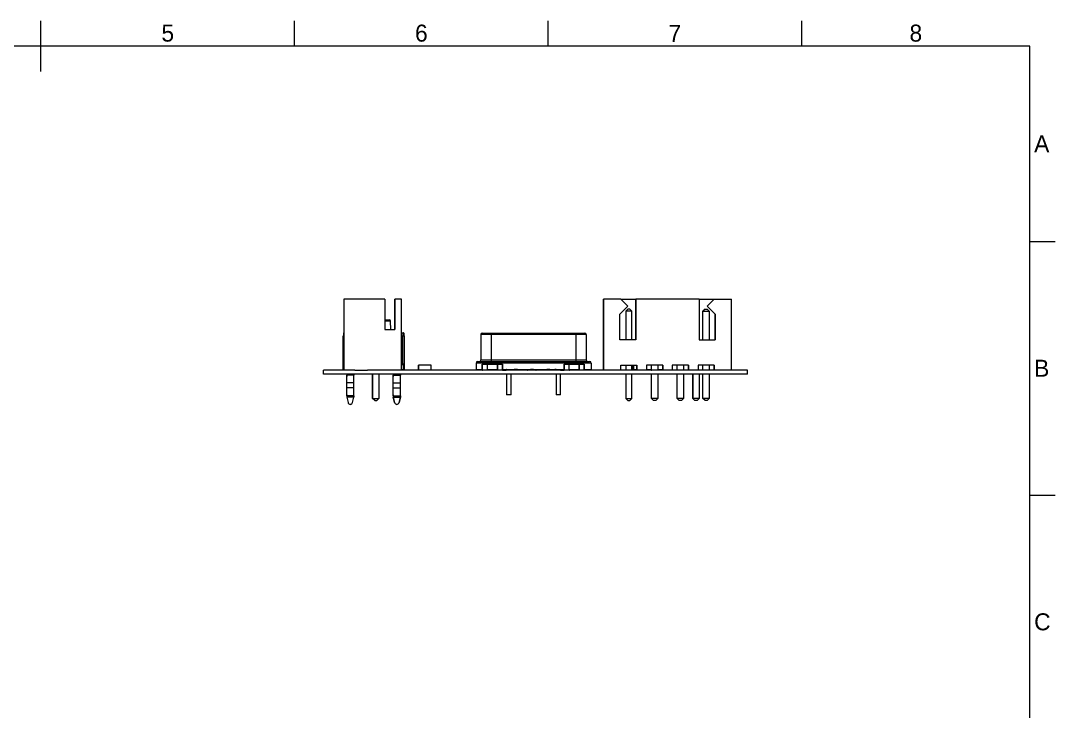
# Model space of a CAD drawing. Header units: millimetres. Extents: x 15 to 415, y 5 to 292.
# Drawn here: x 211 to 415, y 155.9 to 292 of the extents above; entities that cross this region are included whole.
import ezdxf

# ---------------------------------------------------------------- set-up
doc = ezdxf.new("R2010")
doc.units = ezdxf.units.MM
doc.layers.add('Border', color=7, linetype='Continuous')
doc.layers.add('Geometries', color=7, linetype='Continuous')
doc.styles.add('Shapr0', font='txt', dxfattribs={"height": 3.3495})

msp = doc.modelspace()

# ---------------------------------------------------------------- linework, layer by layer
at = {"layer": 'Border', "linetype": 'Continuous', "lineweight": 15}
for p, q in [((215, 282), (215, 292)), ((265, 287), (265, 292)), ((315, 287), (315, 292)), ((365, 287), (365, 292)), ((410, 287), (20, 287)), ((410, 10), (410, 287)), ((410, 248.5), (415, 248.5)), ((410, 198.5), (415, 198.5))]:
    msp.add_line(p, q, dxfattribs=at)
at = {"layer": 'Geometries', "linetype": 'Continuous', "lineweight": 15}
for p, q in [((274.7, 237.13), (274.7, 223.13)), ((282.8, 237.13), (274.7, 237.13)), ((274.7, 237.13), (274.7, 230.49)), ((282.8, 237.13), (282.8, 233.03)), ((284.8, 231.13), (284.8, 237.13)), ((286.1, 237.13), (284.8, 237.13)), ((284.8, 231.13), (284.8, 237.13)), ((284.8, 237.13), (284.8, 235.73)), ((284.8, 231.13), (284.8, 237.13)), ((284.8, 231.13), (284.8, 237.13)), ((284.8, 237.13), (284.8, 235.73)), ((286.1, 230.49), (286.1, 237.13)), ((325.91, 223.13), (325.91, 237.13)), ((329.31, 237.13), (325.91, 237.13)), ((325.91, 237.13), (325.91, 231.13)), ((325.91, 231.13), (325.91, 237.13)), ((325.91, 237.13), (325.91, 223.13)), ((330.71, 235.73), (329.31, 237.13)), ((329.31, 237.13), (332.31, 237.13)), ((332.31, 237.13), (332.31, 229.13)), ((344.75, 237.13), (332.31, 237.13)), ((332.31, 229.13), (332.31, 237.13)), ((344.75, 237.13), (344.75, 229.13)), ((344.75, 237.13), (347.75, 237.13)), ((346.35, 235.73), (347.75, 237.13)), ((347.75, 237.13), (346.35, 235.73)), ((347.75, 237.13), (351.15, 237.13)), ((351.15, 223.13), (351.15, 237.13)), ((284.8, 235.73), (284.8, 234.13)), ((284.8, 235.73), (284.8, 234.13)), ((329.11, 234.13), (330.71, 235.73)), ((330.69, 235.13), (330.29, 234.73)), ((330.69, 235.13), (330.29, 234.73)), ((331.53, 234.73), (330.29, 234.73)), ((330.29, 234.73), (330.29, 229.13)), ((330.29, 234.73), (330.29, 229.13)), ((331.13, 235.13), (330.69, 235.13)), ((331.13, 235.13), (331.53, 234.73)), ((331.53, 229.13), (331.53, 234.73)), ((345.93, 235.13), (345.53, 234.73)), ((345.93, 235.13), (345.53, 234.73)), ((345.53, 229.13), (345.53, 234.73)), ((345.53, 229.13), (345.53, 234.73)), ((345.53, 234.73), (346.77, 234.73)), ((345.93, 235.13), (346.37, 235.13)), ((347.95, 234.13), (346.35, 235.73)), ((346.35, 235.73), (347.95, 234.13)), ((346.37, 235.13), (346.77, 234.73)), ((346.77, 234.73), (346.77, 229.13)), ((282.8, 233.03), (282.8, 232.79)), ((282.8, 233.03), (283.67, 233.03)), ((282.8, 232.79), (282.8, 231.13)), ((283.92, 232.79), (282.8, 232.79)), ((283.98, 231.13), (283.92, 232.79)), ((284.8, 234.13), (284.8, 231.13)), ((284.8, 234.13), (284.8, 231.13)), ((329.11, 229.13), (329.11, 234.13)), ((347.95, 229.13), (347.95, 234.13)), ((347.95, 234.13), (347.95, 229.13)), ((282.8, 231.13), (283.98, 231.13)), ((283.98, 231.13), (284.8, 231.13)), ((274.57, 224.35), (274.57, 229.88)), ((274.57, 229.88), (274.57, 224.35)), ((274.57, 229.88), (274.62, 229.88)), ((274.62, 230.39), (274.62, 229.88)), ((274.62, 230.39), (274.62, 229.88)), ((274.7, 230.39), (274.62, 230.39)), ((274.62, 229.88), (274.7, 229.88)), ((274.7, 230.49), (274.7, 230.39)), ((274.7, 230.39), (274.7, 229.88)), ((274.7, 229.88), (274.7, 224.35)), ((286.1, 230.39), (286.1, 230.49)), ((286.1, 230.49), (286.33, 230.49)), ((286.1, 229.88), (286.1, 230.39)), ((286.33, 230.39), (286.1, 230.39)), ((286.1, 224.35), (286.1, 229.88)), ((286.1, 229.88), (286.33, 229.88)), ((286.33, 230.39), (286.33, 230.49)), ((286.33, 230.49), (286.43, 230.49)), ((286.33, 230.39), (286.33, 229.88)), ((286.53, 230.39), (286.33, 230.39)), ((286.33, 224.35), (286.33, 229.88)), ((286.33, 229.88), (286.53, 229.88)), ((286.53, 230.39), (286.53, 229.88)), ((286.53, 229.88), (286.58, 229.88)), ((286.58, 229.88), (286.58, 224.35)), ((301.73, 230.13), (301.73, 225.13)), ((301.73, 230.13), (301.73, 225.13)), ((303.78, 230.13), (301.73, 230.13)), ((302.03, 230.43), (303.78, 230.43)), ((303.78, 230.43), (307.41, 230.43)), ((303.78, 230.13), (303.78, 230.43)), ((320.48, 230.13), (303.78, 230.13)), ((303.78, 230.13), (303.78, 225.13)), ((307.41, 230.43), (307.92, 230.43)), ((307.41, 230.43), (307.41, 230.43)), ((307.92, 230.43), (308.37, 230.43)), ((307.92, 230.43), (307.92, 230.43)), ((307.92, 230.43), (307.92, 230.43)), ((308.37, 230.43), (320.48, 230.43)), ((308.37, 230.43), (308.37, 230.43)), ((320.48, 230.13), (320.48, 230.43)), ((320.48, 230.43), (322.23, 230.43)), ((320.48, 230.13), (320.48, 225.13)), ((322.53, 230.13), (320.48, 230.13)), ((322.53, 230.13), (322.53, 225.13)), ((330.29, 229.13), (329.11, 229.13)), ((331.53, 229.13), (330.29, 229.13)), ((332.31, 229.13), (331.53, 229.13)), ((344.75, 229.13), (345.53, 229.13)), ((345.53, 229.13), (346.77, 229.13)), ((346.77, 229.13), (347.95, 229.13)), ((300.78, 224.53), (300.78, 223.23)), ((300.78, 224.53), (300.78, 223.23)), ((303.78, 224.53), (300.78, 224.53)), ((301.08, 224.83), (301.43, 224.83)), ((301.43, 224.83), (303.78, 224.83)), ((301.73, 225.13), (303.78, 225.13)), ((303.78, 225.13), (303.78, 224.83)), ((303.78, 225.13), (320.48, 225.13)), ((303.78, 224.83), (320.48, 224.83)), ((303.78, 224.53), (303.78, 224.83)), ((303.78, 224.53), (303.78, 224.3)), ((320.48, 224.53), (303.78, 224.53)), ((320.48, 225.13), (322.53, 225.13)), ((320.48, 225.13), (320.48, 224.83)), ((320.48, 224.83), (322.83, 224.83)), ((320.48, 224.53), (320.48, 224.83)), ((320.48, 224.53), (320.48, 224.3)), ((323.48, 224.53), (320.48, 224.53)), ((322.83, 224.83), (323.18, 224.83)), ((323.48, 224.53), (323.48, 223.23)), ((270.68, 222.31), (270.68, 223.13)), ((274.67, 223.13), (270.68, 223.13)), ((274.57, 224.14), (274.57, 224.35)), ((274.57, 224.35), (274.7, 224.35)), ((274.57, 224.35), (274.57, 224.14)), ((274.57, 224.35), (274.57, 224.14)), ((274.57, 224.14), (274.57, 224.35)), ((274.57, 223.23), (274.57, 224.14)), ((274.57, 224.14), (274.57, 223.23)), ((274.57, 223.23), (274.57, 224.14)), ((274.57, 224.14), (274.57, 223.23)), ((274.57, 224.14), (274.67, 224.14)), ((274.57, 223.23), (274.67, 223.23)), ((274.67, 224.25), (274.67, 224.14)), ((274.7, 224.25), (274.67, 224.25)), ((274.67, 224.14), (274.67, 223.23)), ((274.7, 224.14), (274.67, 224.14)), ((274.67, 223.23), (274.7, 223.23)), ((274.67, 223.13), (274.67, 223.23)), ((274.7, 223.13), (274.67, 223.13)), ((274.7, 224.35), (274.7, 224.25)), ((274.7, 224.25), (274.7, 224.14)), ((274.7, 224.14), (274.7, 223.23)), ((274.7, 223.23), (274.7, 224.13)), ((274.7, 223.13), (274.7, 224.13)), ((274.7, 223.23), (274.7, 224.13)), ((274.7, 224.13), (274.7, 223.13)), ((274.7, 224.13), (274.7, 223.23)), ((274.7, 224.13), (274.7, 223.13)), ((274.7, 223.13), (274.7, 223.23)), ((274.7, 223.13), (274.7, 223.23)), ((274.7, 223.23), (274.7, 223.13)), ((274.7, 223.23), (274.7, 223.13)), ((276.7, 223.13), (274.7, 223.13)), ((276.89, 223.13), (276.7, 223.13)), ((276.89, 223.13), (279.35, 223.13)), ((286.1, 223.13), (279.35, 223.13)), ((286.1, 224.25), (286.1, 224.35)), ((286.1, 224.35), (286.33, 224.35)), ((286.1, 224.14), (286.1, 224.25)), ((286.33, 224.25), (286.1, 224.25)), ((286.1, 223.23), (286.1, 224.14)), ((286.48, 224.14), (286.1, 224.14)), ((286.1, 223.13), (286.1, 223.23)), ((286.1, 223.23), (286.48, 223.23)), ((286.48, 223.13), (286.1, 223.13)), ((286.33, 224.25), (286.33, 224.35)), ((286.33, 224.35), (286.58, 224.35)), ((286.48, 224.25), (286.33, 224.25)), ((286.48, 224.25), (286.48, 224.14)), ((286.48, 223.23), (286.48, 224.14)), ((286.58, 224.14), (286.48, 224.14)), ((286.58, 223.23), (286.48, 223.23)), ((286.48, 223.13), (286.48, 223.23)), ((289.42, 223.13), (286.48, 223.13)), ((286.58, 224.35), (286.58, 224.35)), ((286.58, 224.35), (286.58, 224.14)), ((286.58, 224.35), (286.58, 224.14)), ((286.58, 224.35), (286.58, 224.35)), ((286.58, 224.35), (286.58, 224.35)), ((286.58, 224.14), (286.58, 223.23)), ((286.58, 224.14), (286.58, 223.23)), ((289.42, 223.13), (289.42, 224.13)), ((289.42, 224.09), (289.42, 224.13)), ((291.92, 224.13), (289.42, 224.13)), ((289.42, 224.09), (289.42, 223.17)), ((289.42, 223.17), (289.42, 223.13)), ((291.92, 223.13), (289.42, 223.13)), ((291.92, 223.13), (291.92, 224.13)), ((291.92, 224.09), (291.92, 224.13)), ((302.03, 223.13), (291.92, 223.13)), ((300.78, 223.23), (302.02, 223.23)), ((302.03, 223.13), (302.01, 223.23)), ((302.02, 223.23), (302.01, 223.23)), ((302.02, 224.31), (302.04, 224.31)), ((302.02, 224.31), (302.02, 223.15)), ((302.02, 223.23), (302.02, 224.31)), ((302.02, 223.15), (302.02, 223.23)), ((302.02, 223.23), (302.02, 223.23)), ((302.02, 223.15), (302.04, 223.15)), ((302.04, 223.13), (302.03, 223.13)), ((303.02, 224.33), (302.04, 224.33)), ((302.04, 224.33), (303.02, 224.33)), ((302.04, 224.31), (302.04, 224.33)), ((302.04, 224.31), (303.02, 224.31)), ((302.04, 223.15), (302.04, 224.31)), ((303.02, 223.15), (302.04, 223.15)), ((302.04, 223.13), (302.04, 223.15)), ((303.02, 223.13), (302.04, 223.13)), ((303.02, 224.31), (303.02, 224.33)), ((303.02, 224.3), (303.02, 224.31)), ((303.02, 224.3), (303.78, 224.3)), ((303.02, 224.28), (303.02, 224.3)), ((305.02, 224.3), (303.02, 224.3)), ((303.02, 223.18), (303.02, 224.28)), ((303.02, 224.28), (305.02, 224.28)), ((303.02, 223.16), (303.02, 223.18)), ((305.02, 223.18), (303.02, 223.18)), ((303.02, 223.15), (303.02, 223.16)), ((303.02, 223.16), (305.02, 223.16)), ((303.02, 223.13), (303.02, 223.15)), ((305.02, 223.13), (303.02, 223.13)), ((303.78, 224.3), (305.02, 224.3)), ((305.02, 224.33), (306, 224.33)), ((306, 224.33), (305.02, 224.33)), ((305.02, 224.31), (305.02, 224.33)), ((305.02, 224.33), (305.02, 224.31)), ((305.02, 224.31), (305.02, 223.15)), ((305.02, 224.31), (306, 224.31)), ((305.02, 223.23), (305.02, 224.31)), ((305.02, 224.28), (305.02, 224.3)), ((305.02, 223.18), (305.02, 224.28)), ((305.02, 223.15), (305.02, 223.23)), ((305.02, 223.16), (305.02, 223.18)), ((306, 223.15), (305.02, 223.15)), ((305.02, 223.13), (305.02, 223.15)), ((305.02, 223.15), (305.02, 223.13)), ((306, 223.13), (305.02, 223.13)), ((306, 224.31), (306, 224.33)), ((306, 224.31), (306, 223.15)), ((306, 224.31), (306.02, 224.31)), ((306, 223.15), (306.02, 223.15)), ((306, 223.13), (306, 223.15)), ((306.73, 223.13), (306, 223.13)), ((306.02, 223.23), (306.02, 224.31)), ((306.02, 223.23), (306.21, 223.23)), ((306.02, 223.15), (306.02, 223.23)), ((306.02, 223.14), (306.21, 223.14)), ((306.21, 223.14), (306.21, 223.23)), ((306.21, 223.23), (306.73, 223.23)), ((306.21, 223.14), (306.73, 223.14)), ((306.73, 223.23), (306.82, 223.23)), ((306.73, 223.23), (306.73, 223.23)), ((306.82, 223.23), (306.73, 223.23)), ((306.73, 223.23), (306.73, 223.14)), ((306.73, 223.14), (306.73, 223.13)), ((306.82, 223.13), (306.73, 223.13)), ((306.82, 223.23), (307.68, 223.23)), ((306.82, 223.23), (306.82, 223.23)), ((306.82, 223.23), (306.82, 223.13)), ((307.68, 223.13), (306.82, 223.13)), ((307.68, 223.23), (307.69, 223.23)), ((307.68, 223.13), (307.68, 223.23)), ((307.69, 223.13), (307.68, 223.13)), ((307.69, 223.23), (307.69, 223.19)), ((307.69, 223.23), (308.33, 223.23)), ((307.69, 223.23), (307.69, 223.19)), ((307.69, 223.13), (307.69, 223.19)), ((307.69, 223.13), (307.69, 223.19)), ((308.33, 223.13), (307.69, 223.13)), ((308.33, 223.23), (308.93, 223.23)), ((308.93, 223.23), (308.33, 223.23)), ((308.33, 223.23), (308.33, 223.23)), ((308.33, 223.23), (308.33, 223.13)), ((308.93, 223.13), (308.33, 223.13)), ((308.93, 223.23), (309.18, 223.23)), ((308.93, 223.23), (308.93, 223.23)), ((308.93, 223.13), (308.93, 223.23)), ((309.21, 223.13), (308.93, 223.13)), ((309.18, 223.23), (309.21, 223.23)), ((309.18, 223.16), (309.18, 223.23)), ((309.18, 223.23), (309.18, 223.16)), ((309.21, 223.16), (309.18, 223.16)), ((309.21, 223.23), (310.95, 223.23)), ((309.21, 223.23), (309.21, 223.16)), ((309.21, 223.13), (309.21, 223.16)), ((309.21, 223.16), (310.82, 223.16)), ((310.95, 223.13), (309.21, 223.13)), ((310.85, 223.16), (310.82, 223.16)), ((310.95, 223.16), (310.85, 223.16)), ((310.95, 223.16), (310.95, 223.23)), ((310.95, 223.23), (310.98, 223.23)), ((310.95, 223.13), (310.95, 223.16)), ((310.98, 223.16), (310.95, 223.16)), ((311.53, 223.13), (310.95, 223.13)), ((310.98, 223.23), (310.98, 223.16)), ((310.98, 223.23), (311.53, 223.23)), ((310.98, 223.16), (311.53, 223.16)), ((312.13, 223.23), (311.53, 223.23)), ((311.53, 223.23), (312.13, 223.23)), ((311.53, 223.23), (311.53, 223.23)), ((311.53, 223.23), (311.53, 223.16)), ((311.53, 223.16), (311.53, 223.13)), ((312.13, 223.13), (311.53, 223.13)), ((312.13, 223.23), (312.13, 223.23)), ((312.13, 223.23), (312.58, 223.23)), ((312.13, 223.16), (312.13, 223.23)), ((312.13, 223.16), (312.58, 223.16)), ((312.13, 223.13), (312.13, 223.16)), ((312.59, 223.13), (312.13, 223.13)), ((312.58, 223.16), (312.58, 223.23)), ((312.58, 223.23), (312.58, 223.16)), ((312.58, 223.23), (312.61, 223.23)), ((312.61, 223.16), (312.58, 223.16)), ((312.61, 223.13), (312.59, 223.13)), ((312.59, 223.13), (312.59, 223.13)), ((312.61, 223.23), (312.61, 223.16)), ((312.61, 223.23), (314.35, 223.23)), ((312.61, 223.16), (312.62, 223.16)), ((312.61, 223.13), (312.61, 223.16)), ((314.35, 223.13), (312.61, 223.13)), ((312.62, 223.16), (314.22, 223.16)), ((314.22, 223.16), (314.25, 223.16)), ((314.25, 223.16), (314.35, 223.16)), ((314.35, 223.16), (314.35, 223.23)), ((314.35, 223.23), (314.38, 223.23)), ((314.38, 223.16), (314.35, 223.16)), ((314.35, 223.13), (314.35, 223.16)), ((314.73, 223.13), (314.35, 223.13)), ((314.38, 223.23), (314.38, 223.16)), ((314.38, 223.23), (314.73, 223.23)), ((314.38, 223.16), (314.73, 223.16)), ((315.33, 223.23), (314.73, 223.23)), ((314.73, 223.23), (315.33, 223.23)), ((314.73, 223.23), (314.73, 223.16)), ((314.73, 223.23), (314.73, 223.23)), ((314.73, 223.16), (314.73, 223.13)), ((315.33, 223.13), (314.73, 223.13)), ((315.33, 223.23), (315.99, 223.23)), ((315.33, 223.23), (315.33, 223.23)), ((315.33, 223.16), (315.33, 223.23)), ((315.33, 223.16), (315.99, 223.16)), ((315.33, 223.13), (315.33, 223.16)), ((315.99, 223.13), (315.33, 223.13)), ((315.99, 223.16), (315.99, 223.23)), ((315.99, 223.23), (316.02, 223.23)), ((315.99, 223.13), (315.99, 223.16)), ((316.02, 223.16), (315.99, 223.16)), ((316.15, 223.13), (315.99, 223.13)), ((316.02, 223.23), (316.02, 223.16)), ((316.02, 223.23), (316.15, 223.23)), ((316.15, 223.23), (316.15, 223.19)), ((316.15, 223.23), (316.33, 223.23)), ((316.15, 223.13), (316.15, 223.19)), ((316.33, 223.13), (316.15, 223.13)), ((316.58, 223.23), (316.33, 223.23)), ((316.33, 223.23), (316.33, 223.13)), ((316.33, 223.23), (316.58, 223.23)), ((316.33, 223.23), (316.33, 223.23)), ((316.58, 223.13), (316.33, 223.13)), ((316.58, 223.23), (316.58, 223.13)), ((316.58, 223.23), (317.44, 223.23)), ((316.58, 223.23), (316.58, 223.23)), ((317.44, 223.13), (316.58, 223.13)), ((317.44, 223.23), (317.79, 223.23)), ((317.44, 223.14), (317.44, 223.23)), ((317.44, 223.13), (317.44, 223.14)), ((317.44, 223.14), (317.79, 223.14)), ((318.15, 223.13), (317.44, 223.13)), ((317.79, 223.23), (318.13, 223.23)), ((317.79, 223.23), (317.79, 223.14)), ((317.79, 223.14), (318.13, 223.14)), ((318.13, 224.31), (318.13, 223.15)), ((318.13, 223.23), (318.13, 224.31)), ((318.15, 224.31), (318.13, 224.31)), ((318.13, 223.15), (318.13, 223.23)), ((318.15, 223.15), (318.13, 223.15)), ((319.13, 224.33), (318.15, 224.33)), ((318.15, 224.31), (318.15, 224.33)), ((318.15, 223.15), (318.15, 224.31)), ((318.15, 224.31), (319.13, 224.31)), ((319.13, 223.15), (318.15, 223.15)), ((318.15, 223.13), (318.15, 223.15)), ((319.13, 223.13), (318.15, 223.13)), ((319.13, 224.31), (319.13, 224.33)), ((319.13, 224.3), (319.13, 224.31)), ((319.13, 224.28), (319.13, 224.3)), ((320.48, 224.3), (319.13, 224.3)), ((319.13, 223.18), (319.13, 224.28)), ((319.13, 224.28), (321.13, 224.28)), ((321.13, 223.18), (319.13, 223.18)), ((319.13, 223.16), (319.13, 223.18)), ((319.13, 223.15), (319.13, 223.16)), ((319.13, 223.16), (321.13, 223.16)), ((319.17, 223.16), (319.13, 223.16)), ((319.13, 223.13), (319.13, 223.15)), ((319.24, 223.13), (319.13, 223.13)), ((320.03, 223.16), (319.17, 223.16)), ((320.03, 223.13), (319.24, 223.13)), ((321.13, 223.16), (320.03, 223.16)), ((320.03, 223.16), (320.03, 223.14)), ((320.03, 223.14), (320.03, 223.13)), ((321.13, 223.14), (320.03, 223.14)), ((321.13, 223.13), (320.03, 223.13)), ((321.13, 224.3), (320.48, 224.3)), ((322.11, 224.33), (321.13, 224.33)), ((321.13, 224.31), (321.13, 224.33)), ((321.13, 224.33), (321.13, 224.31)), ((321.13, 224.31), (322.11, 224.31)), ((321.13, 223.23), (321.13, 224.31)), ((321.13, 224.31), (321.13, 223.15)), ((321.13, 224.28), (321.13, 224.3)), ((321.13, 223.18), (321.13, 224.28)), ((321.13, 223.15), (321.13, 223.23)), ((321.13, 223.16), (321.13, 223.18)), ((321.13, 223.13), (321.13, 223.15)), ((322.11, 223.15), (321.13, 223.15)), ((321.13, 223.15), (321.13, 223.14)), ((321.13, 223.14), (321.13, 223.13)), ((322.11, 223.13), (321.13, 223.13)), ((322.11, 224.31), (322.11, 224.33)), ((322.11, 224.31), (322.11, 223.15)), ((322.13, 224.31), (322.11, 224.31)), ((322.13, 223.15), (322.11, 223.15)), ((322.11, 223.13), (322.11, 223.15)), ((325.91, 223.13), (322.11, 223.13)), ((322.13, 223.23), (322.13, 224.31)), ((322.13, 223.15), (322.13, 223.23)), ((322.13, 223.23), (323.48, 223.23)), ((329.31, 223.13), (325.91, 223.13)), ((329.31, 224.13), (330.29, 224.13)), ((329.31, 223.13), (329.31, 224.13)), ((330.29, 223.13), (329.31, 223.13)), ((330.29, 224.13), (331.53, 224.13)), ((330.29, 224.13), (330.29, 223.13)), ((330.29, 224.13), (330.29, 223.13)), ((331.53, 223.13), (330.29, 223.13)), ((331.53, 224.13), (331.67, 224.13)), ((331.53, 223.13), (331.53, 224.13)), ((331.71, 223.13), (331.53, 223.13)), ((331.67, 224.13), (331.67, 223.2)), ((331.67, 224.13), (331.77, 224.13)), ((331.67, 223.2), (331.67, 224.13)), ((332.51, 223.13), (331.71, 223.13)), ((331.77, 224.13), (331.81, 224.13)), ((331.77, 223.22), (331.77, 224.13)), ((331.77, 223.22), (331.77, 224.13)), ((331.77, 224.13), (331.77, 223.22)), ((331.81, 224.13), (332.51, 224.13)), ((331.81, 224.13), (331.81, 223.22)), ((331.81, 223.22), (332.51, 223.22)), ((331.81, 223.18), (331.81, 223.22)), ((332.51, 223.18), (331.81, 223.18)), ((332.51, 224.13), (332.51, 223.13)), ((332.51, 223.22), (332.51, 224.13)), ((332.51, 223.18), (332.51, 223.22)), ((332.51, 223.13), (332.51, 223.18)), ((334.39, 223.13), (332.51, 223.13)), ((335.37, 224.13), (334.39, 224.13)), ((334.39, 224.13), (334.39, 223.22)), ((334.39, 223.22), (335.37, 223.22)), ((334.39, 223.22), (334.39, 223.18)), ((334.39, 223.18), (334.39, 223.14)), ((334.67, 223.18), (334.39, 223.18)), ((334.39, 223.14), (334.39, 223.13)), ((334.67, 223.14), (334.39, 223.14)), ((334.67, 223.13), (334.39, 223.13)), ((335.34, 223.18), (334.67, 223.18)), ((334.67, 223.18), (334.67, 223.16)), ((334.67, 223.16), (335.34, 223.16)), ((334.67, 223.13), (334.67, 223.16)), ((334.67, 223.14), (334.67, 223.13)), ((335.34, 223.13), (334.67, 223.13)), ((335.37, 223.18), (335.34, 223.18)), ((335.34, 223.16), (335.34, 223.18)), ((335.34, 223.16), (335.37, 223.16)), ((335.34, 223.13), (335.34, 223.16)), ((335.37, 223.13), (335.34, 223.13)), ((336.61, 224.13), (335.37, 224.13)), ((335.37, 223.13), (335.37, 224.13)), ((335.37, 223.22), (335.37, 224.13)), ((335.37, 223.18), (335.37, 223.22)), ((335.37, 223.16), (335.37, 223.18)), ((335.37, 223.13), (335.37, 223.16)), ((336.61, 223.13), (335.37, 223.13)), ((337.59, 224.13), (336.61, 224.13)), ((336.61, 224.13), (336.61, 223.22)), ((336.61, 223.22), (337.59, 223.22)), ((336.61, 223.22), (336.61, 223.18)), ((336.61, 223.18), (336.61, 223.13)), ((337.59, 223.18), (336.61, 223.18)), ((337.59, 223.13), (336.61, 223.13)), ((337.59, 223.13), (337.59, 224.13)), ((337.59, 224.13), (337.59, 223.22)), ((337.59, 223.22), (337.59, 223.18)), ((337.59, 223.18), (337.59, 223.13)), ((339.47, 223.13), (337.59, 223.13)), ((340.45, 224.13), (339.47, 224.13)), ((339.47, 224.13), (339.47, 223.13)), ((340.45, 223.13), (339.47, 223.13)), ((341.69, 224.13), (340.45, 224.13)), ((340.45, 223.13), (340.45, 224.13)), ((340.45, 223.13), (340.45, 224.13)), ((341.69, 223.13), (340.45, 223.13)), ((342.67, 224.13), (341.69, 224.13)), ((341.69, 224.13), (341.69, 223.13)), ((342.67, 223.13), (341.69, 223.13)), ((342.67, 223.13), (342.67, 224.13)), ((342.67, 224.13), (342.67, 223.13)), ((344.55, 223.13), (342.67, 223.13)), ((345.53, 224.13), (344.55, 224.13)), ((344.55, 224.13), (344.55, 223.13)), ((345.53, 223.13), (344.55, 223.13)), ((346.77, 224.13), (345.53, 224.13)), ((345.53, 223.13), (345.53, 224.13)), ((345.53, 223.13), (345.53, 224.13)), ((346.77, 223.13), (345.53, 223.13)), ((347.75, 224.13), (346.77, 224.13)), ((346.77, 224.13), (346.77, 223.13)), ((347.75, 223.13), (346.77, 223.13)), ((347.75, 223.13), (347.75, 224.13)), ((347.75, 224.13), (347.75, 223.13)), ((351.15, 223.13), (347.75, 223.13)), ((354.32, 223.13), (351.15, 223.13)), ((354.32, 222.31), (354.32, 223.13)), ((275.28, 222.31), (270.68, 222.31)), ((276.7, 222.31), (275.28, 222.31)), ((275.28, 222.31), (275.28, 221.88)), ((275.28, 222.31), (275.28, 222.16)), ((275.28, 221.88), (275.28, 222.16)), ((276.7, 222.16), (275.28, 222.16)), ((275.28, 220.61), (275.28, 221.88)), ((275.28, 220.61), (275.28, 221.88)), ((276.7, 220.61), (275.28, 220.61)), ((275.28, 220.33), (275.28, 220.61)), ((275.28, 219.64), (275.28, 220.61)), ((275.28, 219.89), (275.28, 220.33)), ((280.4, 222.31), (276.7, 222.31)), ((276.7, 222.31), (276.7, 222.16)), ((276.7, 221.88), (276.7, 222.16)), ((276.7, 220.61), (276.7, 221.88)), ((276.7, 219.64), (276.7, 220.61)), ((280.4, 222.31), (280.4, 217.53)), ((280.4, 217.53), (280.4, 222.31)), ((281.64, 222.31), (280.4, 222.31)), ((281.64, 222.31), (281.64, 217.53)), ((284.45, 222.31), (281.64, 222.31)), ((285.87, 222.31), (284.45, 222.31)), ((284.45, 222.31), (284.45, 221.88)), ((284.45, 222.31), (284.45, 222.16)), ((284.45, 221.88), (284.45, 222.16)), ((284.45, 222.16), (285.87, 222.16)), ((284.45, 220.61), (284.45, 221.88)), ((284.45, 220.61), (284.45, 221.88)), ((284.45, 219.64), (284.45, 220.61)), ((284.45, 220.33), (284.45, 220.61)), ((284.45, 220.61), (285.87, 220.61)), ((284.45, 219.89), (284.45, 220.33)), ((306.82, 222.31), (285.87, 222.31)), ((285.87, 222.31), (285.87, 222.16)), ((285.87, 221.88), (285.87, 222.16)), ((285.87, 220.61), (285.87, 221.88)), ((285.87, 219.64), (285.87, 220.61)), ((306.82, 222.31), (306.82, 218.23)), ((307.68, 222.31), (306.82, 222.31)), ((307.68, 218.23), (307.68, 222.31)), ((316.58, 222.31), (307.68, 222.31)), ((316.58, 222.31), (316.58, 218.23)), ((317.44, 222.31), (316.58, 222.31)), ((317.44, 218.23), (317.44, 222.31)), ((330.29, 222.31), (317.44, 222.31)), ((330.29, 222.31), (330.29, 217.53)), ((330.29, 222.31), (330.29, 217.53)), ((331.53, 222.31), (330.29, 222.31)), ((331.53, 217.53), (331.53, 222.31)), ((335.37, 222.31), (331.53, 222.31)), ((336.61, 222.31), (335.37, 222.31)), ((335.37, 217.53), (335.37, 222.31)), ((335.37, 217.53), (335.37, 222.31)), ((336.61, 222.31), (336.61, 217.53)), ((340.45, 222.31), (336.61, 222.31)), ((340.45, 217.53), (340.45, 222.31)), ((340.45, 217.53), (340.45, 222.31)), ((341.69, 222.31), (340.45, 222.31)), ((341.69, 222.31), (341.69, 217.53)), ((343.54, 222.31), (341.69, 222.31)), ((343.54, 217.53), (343.54, 222.31)), ((343.54, 222.31), (343.54, 217.53)), ((344.78, 222.31), (343.54, 222.31)), ((344.78, 222.31), (344.78, 217.53)), ((345.53, 222.31), (344.78, 222.31)), ((345.53, 217.53), (345.53, 222.31)), ((345.53, 217.53), (345.53, 222.31)), ((346.77, 222.31), (345.53, 222.31)), ((346.77, 222.31), (346.77, 217.53)), ((354.32, 222.31), (346.77, 222.31)), ((275.28, 219.64), (275.28, 219.89)), ((276.7, 219.64), (275.28, 219.64)), ((275.28, 218.28), (275.28, 219.64)), ((275.28, 218.28), (275.28, 219.64)), ((276.7, 218.28), (276.7, 219.64)), ((284.45, 219.64), (284.45, 219.89)), ((284.45, 218.28), (284.45, 219.64)), ((284.45, 218.28), (284.45, 219.64)), ((284.45, 219.64), (285.87, 219.64)), ((285.87, 218.28), (285.87, 219.64)), ((275.28, 218.03), (275.28, 218.28)), ((275.28, 218.28), (275.28, 217.79)), ((276.7, 218.03), (275.28, 218.03)), ((275.28, 218.03), (275.28, 217.81)), ((275.28, 217.79), (275.28, 217.81)), ((275.28, 217.81), (275.54, 216.75)), ((276.7, 217.81), (275.28, 217.81)), ((275.28, 217.79), (275.54, 216.72)), ((275.54, 216.72), (275.54, 216.75)), ((276.44, 216.75), (276.7, 217.81)), ((276.44, 216.72), (276.7, 217.79)), ((276.44, 216.72), (276.44, 216.75)), ((276.7, 218.03), (276.7, 218.28)), ((276.7, 218.03), (276.7, 217.81)), ((276.7, 217.79), (276.7, 217.81)), ((280.4, 217.53), (281.64, 217.53)), ((280.8, 217.13), (280.4, 217.53)), ((280.8, 217.13), (280.4, 217.53)), ((280.8, 217.13), (281.24, 217.13)), ((281.64, 217.53), (281.24, 217.13)), ((284.45, 218.03), (284.45, 218.28)), ((284.45, 218.28), (284.45, 217.79)), ((284.45, 218.03), (285.87, 218.03)), ((284.45, 218.03), (284.45, 217.81)), ((284.45, 217.79), (284.45, 217.81)), ((284.71, 216.75), (284.45, 217.81)), ((284.45, 217.81), (285.87, 217.81)), ((284.45, 217.79), (284.71, 216.72)), ((284.71, 216.72), (284.71, 216.75)), ((285.87, 217.81), (285.61, 216.75)), ((285.61, 216.72), (285.87, 217.79)), ((285.61, 216.72), (285.61, 216.75)), ((285.87, 218.03), (285.87, 218.28)), ((285.87, 218.03), (285.87, 217.81)), ((285.87, 217.79), (285.87, 217.81)), ((307.68, 218.23), (306.82, 218.23)), ((317.44, 218.23), (316.58, 218.23)), ((330.29, 217.53), (331.53, 217.53)), ((330.29, 217.53), (330.69, 217.13)), ((330.69, 217.13), (330.29, 217.53)), ((330.69, 217.13), (331.13, 217.13)), ((331.13, 217.13), (331.53, 217.53)), ((336.61, 217.53), (335.37, 217.53)), ((335.77, 217.13), (335.37, 217.53)), ((335.77, 217.13), (335.37, 217.53)), ((336.21, 217.13), (335.77, 217.13)), ((336.61, 217.53), (336.21, 217.13)), ((340.85, 217.13), (340.45, 217.53)), ((340.85, 217.13), (340.45, 217.53)), ((341.69, 217.53), (340.45, 217.53)), ((341.29, 217.13), (340.85, 217.13)), ((341.69, 217.53), (341.29, 217.13)), ((343.54, 217.53), (343.94, 217.13)), ((343.94, 217.13), (343.54, 217.53)), ((344.78, 217.53), (343.54, 217.53)), ((344.38, 217.13), (343.94, 217.13)), ((344.38, 217.13), (344.78, 217.53)), ((345.93, 217.13), (345.53, 217.53)), ((345.93, 217.13), (345.53, 217.53)), ((346.77, 217.53), (345.53, 217.53)), ((346.37, 217.13), (345.93, 217.13)), ((346.77, 217.53), (346.37, 217.13))]:
    msp.add_line(p, q, dxfattribs=at)
for centre, radius, start, end in [((283.67, 232.78), 0.254, 2, 90), ((274.72, 230.39), 0.102, 98.9263, 180), ((274.72, 230.39), 0.102, 98.9269, 180), ((286.43, 230.39), 0.102, 0, 90), ((302.03, 230.13), 0.3, 90, 180), ((302.03, 230.13), 0.3, 90, 180), ((322.23, 230.13), 0.3, 0, 90), ((301.08, 224.53), 0.3, 90, 180), ((301.08, 224.53), 0.3, 90, 180), ((301.43, 225.13), 0.3, 270, 0), ((301.43, 225.13), 0.3, 270, 0), ((322.83, 225.13), 0.3, 180, 270), ((323.18, 224.53), 0.3, 0, 90), ((274.67, 224.35), 0.102, 180, 270), ((274.67, 224.35), 0.102, 180, 270), ((274.67, 223.23), 0.102, 180, 270), ((274.67, 223.23), 0.102, 180, 270), ((286.48, 224.35), 0.102, 270, 0), ((286.48, 224.35), 0.102, 270, 0), ((286.48, 223.23), 0.102, 270, 0), ((302.04, 224.31), 0.02, 90, 180), ((302.04, 224.31), 0.02, 90, 180), ((302.04, 223.15), 0.02, 180, 195.2595), ((302.04, 223.15), 0.02, 180, 195.2595), ((302.04, 223.15), 0.02, 195.2595, 270), ((306, 224.31), 0.02, 15.2595, 90), ((306, 224.31), 0.02, 15.2595, 90), ((306, 223.15), 0.02, 270, 336.1592), ((306, 224.31), 0.02, 0, 15.2595), ((306, 223.15), 0.02, 336.1592, 0), ((309.21, 223.16), 0.03, 180, 270), ((309.21, 223.16), 0.03, 180, 270), ((310.95, 223.16), 0.03, 270, 360), ((312.61, 223.16), 0.03, 180, 270), ((312.61, 223.16), 0.03, 180, 249.9234), ((312.59, 223.16), 0.03, 270, 279.8933), ((312.61, 223.16), 0.03, 249.9234, 260.9679), ((312.61, 223.16), 0.03, 260.9679, 270), ((314.35, 223.16), 0.03, 270, 360), ((315.99, 223.16), 0.03, 270, 0), ((318.15, 224.31), 0.02, 90, 135), ((318.15, 224.31), 0.02, 135, 180), ((318.15, 224.31), 0.02, 135, 180), ((318.15, 223.15), 0.02, 180, 270), ((318.15, 223.15), 0.02, 180, 203.8408), ((318.15, 223.15), 0.02, 203.8408, 270), ((319.33, 223.42), 0.3, 239.1117, 253.3693), ((322.11, 224.31), 0.02, 0, 90), ((322.11, 223.15), 0.02, 270, 315), ((322.11, 223.15), 0.02, 270, 315), ((322.11, 223.15), 0.02, 315, 0), ((331.77, 223.2), 0.1, 180, 226.055), ((331.77, 223.2), 0.1, 180, 226.055), ((331.81, 223.22), 0.04, 180, 270), ((331.81, 223.22), 0.04, 180, 270), ((335.34, 223.16), 0.03, 270, 0)]:
    msp.add_arc(centre, radius, start, end, dxfattribs=at)
for centre, major_axis, ratio, start_param, end_param in [((331.81, 223.22), (-0.04, 0), 0.077888, 0, 1.570796), ((275.99, 216.86), (0.464, 0), 0.999391, 3.38176, 6.043023), ((275.99, 216.84), (0.464, 0), 0.999391, 3.38176, 6.043023), ((285.16, 216.86), (-0.464, 0), 0.999391, 0.240168, 2.90143), ((285.16, 216.84), (0.464, 0), 0.999391, 3.38176, 6.043023)]:
    msp.add_ellipse(centre, major_axis=major_axis, ratio=ratio, start_param=start_param, end_param=end_param, dxfattribs=at)

# ---------------------------------------------------------------- texts
at = {"layer": 'Border', "linetype": 'Continuous', "lineweight": 15, "char_height": 3.35, "width": 3.3495, "style": 'Shapr0'}
for s, insert, attachment_point in [('5', (240, 287.83), 8), ('6', (290, 287.83), 8), ('7', (340, 287.83), 8), ('8', (387.5, 287.83), 8), ('A', (410.83, 267.75), 4), ('B', (410.83, 223.5), 4), ('C', (410.83, 173.5), 4)]:
    msp.add_mtext(s, dxfattribs=dict(at, insert=insert, attachment_point=attachment_point))

doc.saveas('drawing.dxf')
